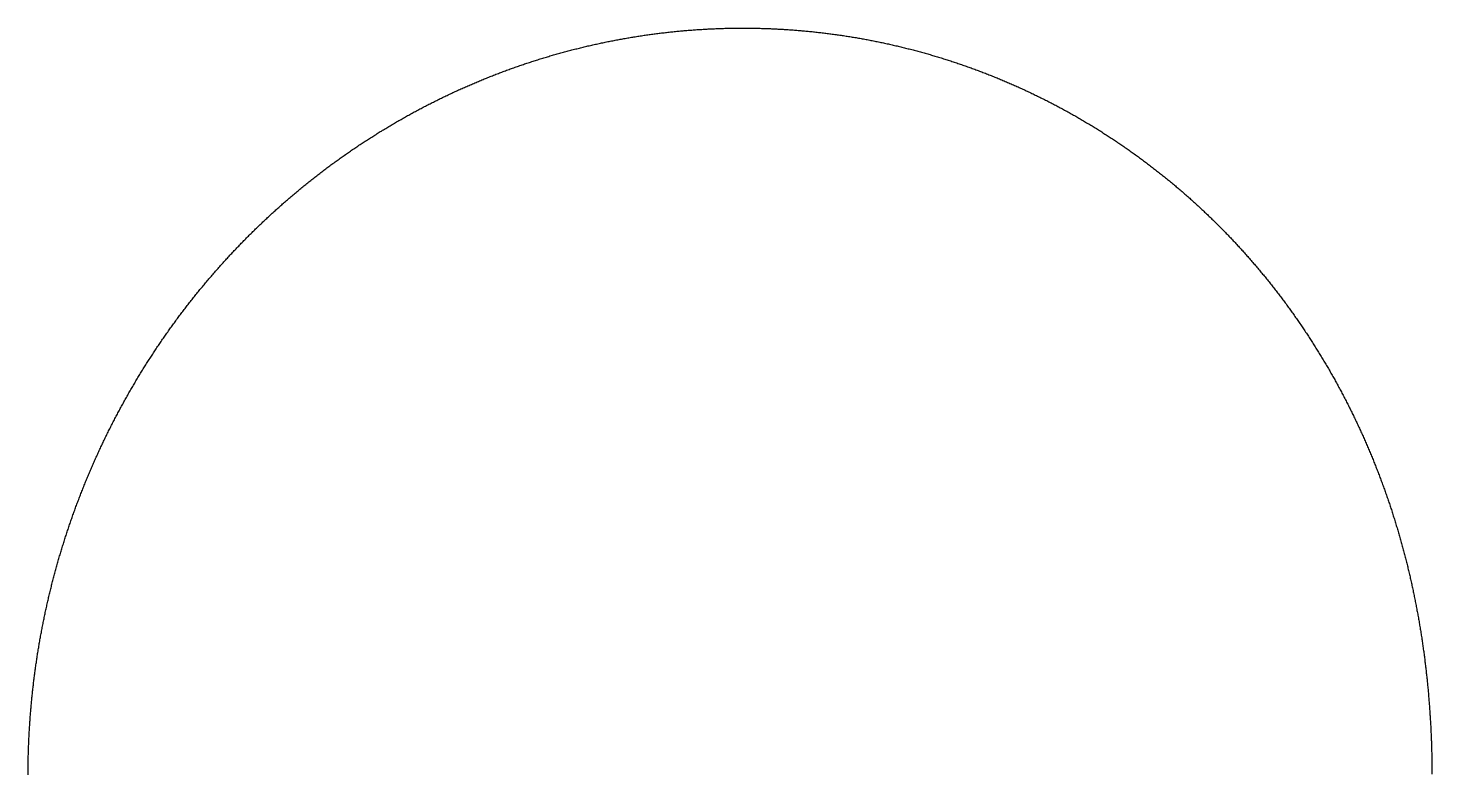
# Model space of a CAD drawing. Header units: metres. Extents: x -294 to 245, y -286 to 287.
# Drawn here: x -294 to 245, y 0 to 287 of the extents above; entities that cross this region are included whole.
import ezdxf

# ---------------------------------------------------------------- set-up
doc = ezdxf.new("R2010")
doc.units = ezdxf.units.M

msp = doc.modelspace()

# ---------------------------------------------------------------- linework, layer by layer
msp.add_lwpolyline([(-294.05, 0.12), (-294.05, 0.61), (-294.05, 1.09), (-294.05, 1.58), (-294.04, 2.07), (-294.04, 2.55), (-294.04, 3.04), (-294.03, 3.53), (-294.02, 4.01), (-294.02, 4.5), (-294.01, 4.99), (-294, 5.47), (-293.99, 5.96), (-293.98, 6.45), (-293.97, 6.93), (-293.96, 7.42), (-293.94, 7.91), (-293.93, 8.39), (-293.92, 8.88), (-293.9, 9.37), (-293.89, 9.85), (-293.87, 10.34), (-293.85, 10.83), (-293.83, 11.31), (-293.81, 11.8), (-293.79, 12.28), (-293.77, 12.77), (-293.75, 13.26), (-293.73, 13.74), (-293.71, 14.23), (-293.68, 14.72), (-293.66, 15.2), (-293.63, 15.69), (-293.61, 16.17), (-293.58, 16.66), (-293.55, 17.15), (-293.52, 17.63), (-293.49, 18.12), (-293.46, 18.6), (-293.43, 19.09), (-293.4, 19.57), (-293.37, 20.06), (-293.34, 20.55), (-293.3, 21.03), (-293.27, 21.52), (-293.23, 22), (-293.2, 22.49), (-293.16, 22.97), (-293.12, 23.46), (-293.08, 23.94), (-293.04, 24.43), (-293, 24.91), (-292.96, 25.4), (-292.92, 25.88), (-292.88, 26.37), (-292.83, 26.85), (-292.79, 27.34), (-292.74, 27.82), (-292.7, 28.31), (-292.65, 28.79), (-292.6, 29.28), (-292.55, 29.76), (-292.51, 30.24), (-292.46, 30.73), (-292.41, 31.21), (-292.35, 31.7), (-292.3, 32.18), (-292.25, 32.66), (-292.19, 33.15), (-292.14, 33.63), (-292.08, 34.11), (-292.03, 34.6), (-291.97, 35.08), (-291.91, 35.56), (-291.86, 36.05), (-291.8, 36.53), (-291.74, 37.01), (-291.68, 37.5), (-291.61, 37.98), (-291.55, 38.46), (-291.49, 38.94), (-291.42, 39.43), (-291.36, 39.91), (-291.29, 40.39), (-291.23, 40.87), (-291.16, 41.36), (-291.09, 41.84), (-291.02, 42.32), (-290.95, 42.8), (-290.88, 43.28), (-290.81, 43.76), (-290.74, 44.25), (-290.67, 44.73), (-290.59, 45.21), (-290.52, 45.69), (-290.45, 46.17), (-290.37, 46.65), (-290.29, 47.13), (-290.22, 47.61), (-290.14, 48.09), (-290.06, 48.57), (-289.98, 49.05), (-289.9, 49.53), (-289.82, 50.01), (-289.74, 50.49), (-289.65, 50.97), (-289.57, 51.45), (-289.48, 51.93), (-289.4, 52.41), (-289.31, 52.89), (-289.23, 53.37), (-289.14, 53.85), (-289.05, 54.33), (-288.96, 54.8), (-288.87, 55.28), (-288.78, 55.76), (-288.69, 56.24), (-288.6, 56.72), (-288.5, 57.19), (-288.41, 57.67), (-288.32, 58.15), (-288.22, 58.63), (-288.13, 59.1), (-288.03, 59.58), (-287.93, 60.06), (-287.83, 60.53), (-287.73, 61.01), (-287.63, 61.49), (-287.53, 61.96), (-287.43, 62.44), (-287.33, 62.92), (-287.23, 63.39), (-287.12, 63.87), (-287.02, 64.34), (-286.91, 64.82), (-286.81, 65.29), (-286.7, 65.77), (-286.59, 66.24), (-286.48, 66.72), (-286.37, 67.19), (-286.26, 67.66), (-286.15, 68.14), (-286.04, 68.61), (-285.93, 69.09), (-285.81, 69.56), (-285.7, 70.03), (-285.59, 70.51), (-285.47, 70.98), (-285.35, 71.45), (-285.24, 71.92), (-285.12, 72.4), (-285, 72.87), (-284.88, 73.34), (-284.76, 73.81), (-284.64, 74.28), (-284.52, 74.75), (-284.4, 75.22), (-284.27, 75.7), (-284.15, 76.17), (-284.03, 76.64), (-283.9, 77.11), (-283.77, 77.58), (-283.65, 78.05), (-283.52, 78.52), (-283.39, 78.99), (-283.26, 79.46), (-283.13, 79.92), (-283, 80.39), (-282.87, 80.86), (-282.74, 81.33), (-282.6, 81.8), (-282.47, 82.27), (-282.34, 82.73), (-282.2, 83.2), (-282.06, 83.67), (-281.93, 84.14), (-281.79, 84.6), (-281.65, 85.07), (-281.51, 85.54), (-281.37, 86), (-281.23, 86.47), (-281.09, 86.93), (-280.95, 87.4), (-280.8, 87.86), (-280.66, 88.33), (-280.51, 88.79), (-280.37, 89.26), (-280.22, 89.72), (-280.07, 90.19), (-279.93, 90.65), (-279.78, 91.11), (-279.63, 91.58), (-279.48, 92.04), (-279.33, 92.5), (-279.18, 92.96), (-279.02, 93.43), (-278.87, 93.89), (-278.72, 94.35), (-278.56, 94.81), (-278.41, 95.27), (-278.25, 95.73), (-278.09, 96.19), (-277.94, 96.65), (-277.78, 97.11), (-277.62, 97.57), (-277.46, 98.03), (-277.3, 98.49), (-277.14, 98.95), (-276.97, 99.41), (-276.81, 99.87), (-276.65, 100.33), (-276.48, 100.79), (-276.32, 101.24), (-276.15, 101.7), (-275.98, 102.16), (-275.82, 102.62), (-275.65, 103.07), (-275.48, 103.53), (-275.31, 103.99), (-275.14, 104.44), (-274.97, 104.9), (-274.79, 105.35), (-274.62, 105.81), (-274.45, 106.26), (-274.27, 106.72), (-274.1, 107.17), (-273.92, 107.62), (-273.75, 108.08), (-273.57, 108.53), (-273.39, 108.98), (-273.21, 109.44), (-273.03, 109.89), (-272.85, 110.34), (-272.67, 110.79), (-272.49, 111.24), (-272.31, 111.7), (-272.12, 112.15), (-271.94, 112.6), (-271.76, 113.05), (-271.57, 113.5), (-271.39, 113.95), (-271.2, 114.4), (-271.01, 114.85), (-270.82, 115.3), (-270.63, 115.74), (-270.44, 116.19), (-270.25, 116.64), (-270.06, 117.09), (-269.87, 117.53), (-269.68, 117.98), (-269.48, 118.43), (-269.29, 118.87), (-269.09, 119.32), (-268.9, 119.77), (-268.7, 120.21), (-268.51, 120.66), (-268.31, 121.1), (-268.11, 121.55), (-267.91, 121.99), (-267.71, 122.43), (-267.51, 122.88), (-267.3, 123.32), (-267.1, 123.76), (-266.9, 124.2), (-266.69, 124.64), (-266.49, 125.09), (-266.28, 125.53), (-266.08, 125.97), (-265.87, 126.41), (-265.66, 126.85), (-265.45, 127.29), (-265.24, 127.73), (-265.03, 128.17), (-264.82, 128.6), (-264.61, 129.04), (-264.4, 129.48), (-264.18, 129.92), (-263.97, 130.36), (-263.76, 130.79), (-263.54, 131.23), (-263.33, 131.67), (-263.11, 132.1), (-262.89, 132.54), (-262.67, 132.97), (-262.45, 133.41), (-262.24, 133.84), (-262.02, 134.28), (-261.79, 134.71), (-261.57, 135.14), (-261.35, 135.58), (-261.13, 136.01), (-260.9, 136.44), (-260.68, 136.87), (-260.45, 137.3), (-260.23, 137.73), (-260, 138.16), (-259.77, 138.6), (-259.55, 139.03), (-259.32, 139.45), (-259.09, 139.88), (-258.86, 140.31), (-258.63, 140.74), (-258.39, 141.17), (-258.16, 141.6), (-257.93, 142.02), (-257.69, 142.45), (-257.46, 142.88), (-257.22, 143.3), (-256.99, 143.73), (-256.75, 144.15), (-256.51, 144.58), (-256.28, 145), (-256.04, 145.43), (-255.8, 145.85), (-255.56, 146.27), (-255.32, 146.7), (-255.07, 147.12), (-254.83, 147.54), (-254.59, 147.96), (-254.34, 148.38), (-254.1, 148.81), (-253.86, 149.23), (-253.61, 149.65), (-253.36, 150.07), (-253.12, 150.48), (-252.87, 150.9), (-252.62, 151.32), (-252.37, 151.74), (-252.12, 152.16), (-251.87, 152.57), (-251.62, 152.99), (-251.36, 153.41), (-251.11, 153.82), (-250.86, 154.24), (-250.6, 154.65), (-250.35, 155.07), (-250.09, 155.48), (-249.84, 155.9), (-249.58, 156.31), (-249.32, 156.72), (-249.06, 157.13), (-248.8, 157.55), (-248.54, 157.96), (-248.28, 158.37), (-248.02, 158.78), (-247.76, 159.19), (-247.5, 159.6), (-247.23, 160.01), (-246.97, 160.42), (-246.71, 160.83), (-246.44, 161.23), (-246.17, 161.64), (-245.91, 162.05), (-245.64, 162.45), (-245.37, 162.86), (-245.1, 163.27), (-244.83, 163.67), (-244.56, 164.08), (-244.29, 164.48), (-244.02, 164.88), (-243.75, 165.29), (-243.47, 165.69), (-243.2, 166.09), (-242.93, 166.5), (-242.65, 166.9), (-242.37, 167.3), (-242.1, 167.7), (-241.82, 168.1), (-241.54, 168.5), (-241.26, 168.9), (-240.99, 169.3), (-240.71, 169.69), (-240.42, 170.09), (-240.14, 170.49), (-239.86, 170.89), (-239.58, 171.28), (-239.3, 171.68), (-239.01, 172.07), (-238.73, 172.47), (-238.44, 172.86), (-238.16, 173.26), (-237.87, 173.65), (-237.58, 174.04), (-237.3, 174.44), (-237.01, 174.83), (-236.72, 175.22), (-236.43, 175.61), (-236.14, 176), (-235.85, 176.39), (-235.55, 176.78), (-235.26, 177.17), (-234.97, 177.56), (-234.68, 177.95), (-234.38, 178.33), (-234.09, 178.72), (-233.79, 179.11), (-233.49, 179.49), (-233.2, 179.88), (-232.9, 180.26), (-232.6, 180.65), (-232.3, 181.03), (-232, 181.41), (-231.7, 181.8), (-231.4, 182.18), (-231.1, 182.56), (-230.79, 182.94), (-230.49, 183.32), (-230.19, 183.7), (-229.88, 184.08), (-229.58, 184.46), (-229.27, 184.84), (-228.97, 185.22), (-228.66, 185.6), (-228.35, 185.97), (-228.04, 186.35), (-227.73, 186.73), (-227.42, 187.1), (-227.11, 187.48), (-226.8, 187.85), (-226.49, 188.23), (-226.18, 188.6), (-225.87, 188.97), (-225.55, 189.35), (-225.24, 189.72), (-224.93, 190.09), (-224.61, 190.46), (-224.29, 190.83), (-223.98, 191.2), (-223.66, 191.57), (-223.34, 191.94), (-223.02, 192.31), (-222.7, 192.67), (-222.39, 193.04), (-222.06, 193.41), (-221.74, 193.77), (-221.42, 194.14), (-221.1, 194.5), (-220.78, 194.87), (-220.45, 195.23), (-220.13, 195.59), (-219.8, 195.96), (-219.48, 196.32), (-219.15, 196.68), (-218.83, 197.04), (-218.5, 197.4), (-218.17, 197.76), (-217.84, 198.12), (-217.51, 198.48), (-217.18, 198.84), (-216.85, 199.19), (-216.52, 199.55), (-216.19, 199.91), (-215.86, 200.26), (-215.53, 200.62), (-215.19, 200.97), (-214.86, 201.33), (-214.52, 201.68), (-214.19, 202.03), (-213.85, 202.38), (-213.52, 202.74), (-213.18, 203.09), (-212.84, 203.44), (-212.5, 203.79), (-212.17, 204.14), (-211.83, 204.49), (-211.49, 204.83), (-211.15, 205.18), (-210.8, 205.53), (-210.46, 205.87), (-210.12, 206.22), (-209.78, 206.57), (-209.43, 206.91), (-209.09, 207.25), (-208.74, 207.6), (-208.4, 207.94), (-208.05, 208.28), (-207.71, 208.62), (-207.36, 208.97), (-207.01, 209.31), (-206.66, 209.65), (-206.31, 209.98), (-205.96, 210.32), (-205.61, 210.66), (-205.26, 211), (-204.91, 211.34), (-204.56, 211.67), (-204.21, 212.01), (-203.85, 212.34), (-203.5, 212.68), (-203.15, 213.01), (-202.79, 213.34), (-202.43, 213.68), (-202.08, 214.01), (-201.72, 214.34), (-201.36, 214.67), (-201.01, 215), (-200.65, 215.33), (-200.29, 215.66), (-199.93, 215.99), (-199.57, 216.31), (-199.21, 216.64), (-198.85, 216.97), (-198.49, 217.29), (-198.12, 217.62), (-197.76, 217.94), (-197.4, 218.27), (-197.03, 218.59), (-196.67, 218.91), (-196.3, 219.23), (-195.94, 219.55), (-195.57, 219.87), (-195.21, 220.19), (-194.84, 220.51), (-194.47, 220.83), (-194.1, 221.15), (-193.73, 221.47), (-193.36, 221.78), (-192.99, 222.1), (-192.62, 222.42), (-192.25, 222.73), (-191.88, 223.04), (-191.51, 223.36), (-191.13, 223.67), (-190.76, 223.98), (-190.39, 224.29), (-190.01, 224.6), (-189.64, 224.91), (-189.26, 225.22), (-188.88, 225.53), (-188.51, 225.84), (-188.13, 226.15), (-187.75, 226.45), (-187.37, 226.76), (-187, 227.07), (-186.62, 227.37), (-186.24, 227.68), (-185.86, 227.98), (-185.47, 228.28), (-185.09, 228.58), (-184.71, 228.89), (-184.33, 229.19), (-183.95, 229.49), (-183.56, 229.79), (-183.18, 230.09), (-182.79, 230.38), (-182.41, 230.68), (-182.02, 230.98), (-181.64, 231.27), (-181.25, 231.57), (-180.86, 231.86), (-180.47, 232.16), (-180.09, 232.45), (-179.7, 232.74), (-179.31, 233.04), (-178.92, 233.33), (-178.53, 233.62), (-178.14, 233.91), (-177.74, 234.2), (-177.35, 234.48), (-176.96, 234.77), (-176.57, 235.06), (-176.17, 235.35), (-175.78, 235.63), (-175.38, 235.92), (-174.99, 236.2), (-174.59, 236.48), (-174.2, 236.77), (-173.8, 237.05), (-173.4, 237.33), (-173.01, 237.61), (-172.61, 237.89), (-172.21, 238.17), (-171.81, 238.45), (-171.41, 238.73), (-171.01, 239.01), (-170.61, 239.28), (-170.21, 239.56), (-169.81, 239.83), (-169.41, 240.11), (-169, 240.38), (-168.6, 240.65), (-168.2, 240.93), (-167.79, 241.2), (-167.39, 241.47), (-166.98, 241.74), (-166.58, 242.01), (-166.17, 242.28), (-165.77, 242.54), (-165.36, 242.81), (-164.95, 243.08), (-164.55, 243.34), (-164.14, 243.61), (-163.73, 243.87), (-163.32, 244.14), (-162.91, 244.4), (-162.5, 244.66), (-162.09, 244.92), (-161.68, 245.18), (-161.27, 245.44), (-160.85, 245.7), (-160.44, 245.96), (-160.03, 246.22), (-159.62, 246.48), (-159.2, 246.73), (-158.79, 246.99), (-158.37, 247.24), (-157.96, 247.5), (-157.54, 247.75), (-157.13, 248), (-156.71, 248.25), (-156.29, 248.51), (-155.88, 248.76), (-155.46, 249.01), (-155.04, 249.25), (-154.62, 249.5), (-154.2, 249.75), (-153.78, 250), (-153.36, 250.24), (-152.94, 250.49), (-152.52, 250.73), (-152.1, 250.97), (-151.68, 251.22), (-151.25, 251.46), (-150.83, 251.7), (-150.41, 251.94), (-149.98, 252.18), (-149.56, 252.42), (-149.14, 252.66), (-148.71, 252.9), (-148.29, 253.13), (-147.86, 253.37), (-147.43, 253.6), (-147.01, 253.84), (-146.58, 254.07), (-146.15, 254.3), (-145.73, 254.54), (-145.3, 254.77), (-144.87, 255), (-144.44, 255.23), (-144.01, 255.46), (-143.58, 255.69), (-143.15, 255.91), (-142.72, 256.14), (-142.29, 256.37), (-141.86, 256.59), (-141.43, 256.82), (-140.99, 257.04), (-140.56, 257.26), (-140.13, 257.48), (-139.69, 257.7), (-139.26, 257.92), (-138.82, 258.14), (-138.39, 258.36), (-137.96, 258.58), (-137.52, 258.8), (-137.08, 259.01), (-136.65, 259.23), (-136.21, 259.45), (-135.77, 259.66), (-135.34, 259.87), (-134.9, 260.09), (-134.46, 260.3), (-134.02, 260.51), (-133.58, 260.72), (-133.14, 260.93), (-132.7, 261.14), (-132.26, 261.34), (-131.82, 261.55), (-131.38, 261.76), (-130.94, 261.96), (-130.5, 262.17), (-130.06, 262.37), (-129.61, 262.57), (-129.17, 262.78), (-128.73, 262.98), (-128.29, 263.18), (-127.84, 263.38), (-127.4, 263.58), (-126.95, 263.78), (-126.51, 263.97), (-126.06, 264.17), (-125.62, 264.37), (-125.17, 264.56), (-124.73, 264.76), (-124.28, 264.95), (-123.83, 265.14), (-123.38, 265.33), (-122.94, 265.52), (-122.49, 265.71), (-122.04, 265.9), (-121.59, 266.09), (-121.14, 266.28), (-120.69, 266.47), (-120.24, 266.65), (-119.79, 266.84), (-119.34, 267.02), (-118.89, 267.2), (-118.44, 267.39), (-117.99, 267.57), (-117.54, 267.75), (-117.09, 267.93), (-116.63, 268.11), (-116.18, 268.29), (-115.73, 268.47), (-115.27, 268.64), (-114.82, 268.82), (-114.37, 269), (-113.91, 269.17), (-113.46, 269.34), (-113, 269.52), (-112.55, 269.69), (-112.09, 269.86), (-111.64, 270.03), (-111.18, 270.2), (-110.72, 270.37), (-110.27, 270.54), (-109.81, 270.71), (-109.35, 270.87), (-108.89, 271.04), (-108.44, 271.2), (-107.98, 271.37), (-107.52, 271.53), (-107.06, 271.69), (-106.6, 271.85), (-106.14, 272.01), (-105.68, 272.17), (-105.22, 272.33), (-104.76, 272.49), (-104.3, 272.65), (-103.84, 272.8), (-103.38, 272.96), (-102.92, 273.11), (-102.46, 273.27), (-101.99, 273.42), (-101.53, 273.57), (-101.07, 273.72), (-100.61, 273.87), (-100.14, 274.02), (-99.68, 274.17), (-99.21, 274.32), (-98.75, 274.47), (-98.29, 274.61), (-97.82, 274.76), (-97.36, 274.9), (-96.89, 275.05), (-96.43, 275.19), (-95.96, 275.33), (-95.5, 275.47), (-95.03, 275.61), (-94.56, 275.75), (-94.1, 275.89), (-93.63, 276.03), (-93.16, 276.16), (-92.7, 276.3), (-92.23, 276.44), (-91.76, 276.57), (-91.29, 276.7), (-90.82, 276.84), (-90.36, 276.97), (-89.89, 277.1), (-89.42, 277.23), (-88.95, 277.36), (-88.48, 277.49), (-88.01, 277.61), (-87.54, 277.74), (-87.07, 277.87), (-86.6, 277.99), (-86.13, 278.12), (-85.66, 278.24), (-85.19, 278.36), (-84.71, 278.48), (-84.24, 278.6), (-83.77, 278.72), (-83.3, 278.84), (-82.83, 278.96), (-82.35, 279.08), (-81.88, 279.19), (-81.41, 279.31), (-80.94, 279.42), (-80.46, 279.54), (-79.99, 279.65), (-79.52, 279.76), (-79.04, 279.87), (-78.57, 279.98), (-78.09, 280.09), (-77.62, 280.2), (-77.14, 280.31), (-76.67, 280.41), (-76.19, 280.52), (-75.72, 280.62), (-75.24, 280.73), (-74.77, 280.83), (-74.29, 280.93), (-73.82, 281.03), (-73.34, 281.14), (-72.86, 281.23), (-72.39, 281.33), (-71.91, 281.43), (-71.43, 281.53), (-70.96, 281.62), (-70.48, 281.72), (-70, 281.81), (-69.52, 281.91), (-69.05, 282), (-68.57, 282.09), (-68.09, 282.18), (-67.61, 282.27), (-67.13, 282.36), (-66.65, 282.45), (-66.18, 282.54), (-65.7, 282.62), (-65.22, 282.71), (-64.74, 282.79), (-64.26, 282.88), (-63.78, 282.96), (-63.3, 283.04), (-62.82, 283.12), (-62.34, 283.2), (-61.86, 283.28), (-61.38, 283.36), (-60.9, 283.44), (-60.42, 283.51), (-59.94, 283.59), (-59.46, 283.67), (-58.97, 283.74), (-58.49, 283.81), (-58.01, 283.88), (-57.53, 283.96), (-57.05, 284.03), (-56.57, 284.1), (-56.09, 284.16), (-55.6, 284.23), (-55.12, 284.3), (-54.64, 284.37), (-54.16, 284.43), (-53.67, 284.49), (-53.19, 284.56), (-52.71, 284.62), (-52.23, 284.68), (-51.74, 284.74), (-51.26, 284.8), (-50.78, 284.86), (-50.29, 284.92), (-49.81, 284.98), (-49.33, 285.03), (-48.84, 285.09), (-48.36, 285.14), (-47.88, 285.2), (-47.39, 285.25), (-46.91, 285.3), (-46.42, 285.35), (-45.94, 285.4), (-45.46, 285.45), (-44.97, 285.5), (-44.49, 285.54), (-44, 285.59), (-43.52, 285.63), (-43.03, 285.68), (-42.55, 285.72), (-42.06, 285.76), (-41.58, 285.81), (-41.09, 285.85), (-40.61, 285.89), (-40.12, 285.93), (-39.64, 285.96), (-39.15, 286), (-38.67, 286.04), (-38.18, 286.07), (-37.7, 286.11), (-37.21, 286.14), (-36.73, 286.17), (-36.24, 286.2), (-35.75, 286.23), (-35.27, 286.26), (-34.78, 286.29), (-34.3, 286.32), (-33.81, 286.35), (-33.32, 286.37), (-32.84, 286.4), (-32.35, 286.42), (-31.87, 286.45), (-31.38, 286.47), (-30.89, 286.49), (-30.41, 286.51), (-29.92, 286.53), (-29.44, 286.55), (-28.95, 286.57), (-28.46, 286.59), (-27.98, 286.6), (-27.49, 286.62), (-27, 286.63), (-26.52, 286.65), (-26.03, 286.66), (-25.54, 286.67), (-25.06, 286.68), (-24.57, 286.69), (-24.08, 286.7), (-23.6, 286.71), (-23.11, 286.72), (-22.62, 286.72), (-22.14, 286.73), (-21.65, 286.73), (-21.16, 286.73), (-20.68, 286.74), (-20.19, 286.74), (-19.7, 286.74), (-19.22, 286.74), (-18.73, 286.74), (-18.24, 286.74), (-17.76, 286.73), (-17.27, 286.73), (-16.78, 286.72), (-16.3, 286.72), (-15.81, 286.71), (-15.32, 286.7), (-14.84, 286.7), (-14.35, 286.69), (-13.86, 286.68), (-13.38, 286.67), (-12.89, 286.65), (-12.4, 286.64), (-11.92, 286.63), (-11.43, 286.61), (-10.94, 286.6), (-10.46, 286.58), (-9.97, 286.56), (-9.49, 286.54), (-9, 286.53), (-8.51, 286.5), (-8.03, 286.48), (-7.54, 286.46), (-7.05, 286.44), (-6.57, 286.41), (-6.08, 286.39), (-5.6, 286.36), (-5.11, 286.34), (-4.62, 286.31), (-4.14, 286.28), (-3.65, 286.25), (-3.17, 286.22), (-2.68, 286.19), (-2.19, 286.16), (-1.71, 286.13), (-1.22, 286.09), (-0.74, 286.06), (-0.25, 286.02), (0.23, 285.98), (0.72, 285.95), (1.2, 285.91), (1.69, 285.87), (2.17, 285.83), (2.66, 285.79), (3.14, 285.74), (3.63, 285.7), (4.11, 285.66), (4.6, 285.61), (5.08, 285.57), (5.57, 285.52), (6.05, 285.47), (6.53, 285.42), (7.02, 285.37), (7.5, 285.32), (7.99, 285.27), (8.47, 285.22), (8.95, 285.17), (9.44, 285.11), (9.92, 285.06), (10.41, 285), (10.89, 284.94), (11.37, 284.89), (11.86, 284.83), (12.34, 284.77), (12.82, 284.71), (13.3, 284.65), (13.79, 284.58), (14.27, 284.52), (14.75, 284.46), (15.23, 284.39), (15.72, 284.33), (16.2, 284.26), (16.68, 284.19), (17.16, 284.12), (17.64, 284.05), (18.13, 283.98), (18.61, 283.91), (19.09, 283.84), (19.57, 283.77), (20.05, 283.69), (20.53, 283.62), (21.01, 283.54), (21.49, 283.47), (21.97, 283.39), (22.45, 283.31), (22.93, 283.23), (23.41, 283.15), (23.89, 283.07), (24.37, 282.99), (24.85, 282.9), (25.33, 282.82), (25.81, 282.73), (26.29, 282.65), (26.77, 282.56), (27.25, 282.47), (27.73, 282.39), (28.21, 282.3), (28.68, 282.21), (29.16, 282.11), (29.64, 282.02), (30.12, 281.93), (30.59, 281.83), (31.07, 281.74), (31.55, 281.64), (32.03, 281.55), (32.5, 281.45), (32.98, 281.35), (33.46, 281.25), (33.93, 281.15), (34.41, 281.05), (34.88, 280.95), (35.36, 280.85), (35.84, 280.74), (36.31, 280.64), (36.79, 280.53), (37.26, 280.42), (37.74, 280.32), (38.21, 280.21), (38.68, 280.1), (39.16, 279.99), (39.63, 279.88), (40.11, 279.77), (40.58, 279.65), (41.05, 279.54), (41.53, 279.43), (42, 279.31), (42.47, 279.19), (42.94, 279.08), (43.42, 278.96), (43.89, 278.84), (44.36, 278.72), (44.83, 278.6), (45.3, 278.48), (45.77, 278.35), (46.24, 278.23), (46.71, 278.11), (47.19, 277.98), (47.66, 277.86), (48.12, 277.73), (48.59, 277.6), (49.06, 277.47), (49.53, 277.34), (50, 277.21), (50.47, 277.08), (50.94, 276.95), (51.41, 276.81), (51.87, 276.68), (52.34, 276.54), (52.81, 276.41), (53.28, 276.27), (53.74, 276.13), (54.21, 276), (54.68, 275.86), (55.14, 275.72), (55.61, 275.57), (56.07, 275.43), (56.54, 275.29), (57, 275.15), (57.47, 275), (57.93, 274.85), (58.4, 274.71), (58.86, 274.56), (59.32, 274.41), (59.79, 274.26), (60.25, 274.11), (60.71, 273.96), (61.18, 273.81), (61.64, 273.66), (62.1, 273.5), (62.56, 273.35), (63.02, 273.19), (63.48, 273.04), (63.94, 272.88), (64.4, 272.72), (64.86, 272.56), (65.32, 272.4), (65.78, 272.24), (66.24, 272.08), (66.7, 271.92), (67.16, 271.76), (67.62, 271.59), (68.08, 271.43), (68.53, 271.26), (68.99, 271.1), (69.45, 270.93), (69.91, 270.76), (70.36, 270.59), (70.82, 270.42), (71.27, 270.25), (71.73, 270.08), (72.18, 269.91), (72.64, 269.73), (73.09, 269.56), (73.55, 269.38), (74, 269.21), (74.45, 269.03), (74.91, 268.85), (75.36, 268.68), (75.81, 268.5), (76.27, 268.32), (76.72, 268.13), (77.17, 267.95), (77.62, 267.77), (78.07, 267.59), (78.52, 267.4), (78.97, 267.22), (79.42, 267.03), (79.87, 266.84), (80.32, 266.65), (80.77, 266.47), (81.22, 266.28), (81.66, 266.08), (82.11, 265.89), (82.56, 265.7), (83, 265.51), (83.45, 265.31), (83.9, 265.12), (84.34, 264.92), (84.79, 264.73), (85.23, 264.53), (85.68, 264.33), (86.12, 264.13), (86.56, 263.93), (87.01, 263.73), (87.45, 263.53), (87.89, 263.33), (88.34, 263.12), (88.78, 262.92), (89.22, 262.71), (89.66, 262.51), (90.1, 262.3), (90.54, 262.1), (90.98, 261.89), (91.42, 261.68), (91.86, 261.47), (92.3, 261.26), (92.74, 261.05), (93.17, 260.83), (93.61, 260.62), (94.05, 260.41), (94.49, 260.19), (94.92, 259.98), (95.36, 259.76), (95.79, 259.54), (96.23, 259.32), (96.66, 259.11), (97.1, 258.89), (97.53, 258.66), (97.97, 258.44), (98.4, 258.22), (98.83, 258), (99.26, 257.77), (99.69, 257.55), (100.13, 257.32), (100.56, 257.1), (100.99, 256.87), (101.42, 256.64), (101.85, 256.41), (102.28, 256.18), (102.71, 255.95), (103.13, 255.72), (103.56, 255.49), (103.99, 255.26), (104.42, 255.02), (104.84, 254.79), (105.27, 254.55), (105.69, 254.32), (106.12, 254.08), (106.54, 253.84), (106.97, 253.61), (107.39, 253.37), (107.82, 253.13), (108.24, 252.88), (108.66, 252.64), (109.08, 252.4), (109.5, 252.16), (109.93, 251.91), (110.35, 251.67), (110.77, 251.42), (111.19, 251.18), (111.6, 250.93), (112.02, 250.68), (112.44, 250.43), (112.86, 250.18), (113.28, 249.93), (113.69, 249.68), (114.11, 249.43), (114.53, 249.18), (114.94, 248.92), (115.36, 248.67), (115.77, 248.41), (116.18, 248.16), (116.6, 247.9), (117.01, 247.64), (117.42, 247.38), (117.84, 247.12), (118.25, 246.86), (118.66, 246.6), (119.07, 246.34), (119.48, 246.08), (119.89, 245.82), (120.3, 245.55), (120.71, 245.29), (121.11, 245.02), (121.52, 244.76), (121.93, 244.49), (122.34, 244.22), (122.74, 243.96), (123.15, 243.69), (123.55, 243.42), (123.96, 243.15), (124.36, 242.87), (124.76, 242.6), (125.17, 242.33), (125.57, 242.06), (125.97, 241.78), (126.37, 241.51), (126.77, 241.23), (127.17, 240.95), (127.57, 240.68), (127.97, 240.4), (128.37, 240.12), (128.77, 239.84), (129.17, 239.56), (129.57, 239.28), (129.96, 239), (130.36, 238.71), (130.75, 238.43), (131.15, 238.15), (131.54, 237.86), (131.94, 237.58), (132.33, 237.29), (132.73, 237), (133.12, 236.71), (133.51, 236.43), (133.9, 236.14), (134.29, 235.85), (134.68, 235.56), (135.07, 235.26), (135.46, 234.97), (135.85, 234.68), (136.24, 234.39), (136.63, 234.09), (137.01, 233.8), (137.4, 233.5), (137.79, 233.2), (138.17, 232.91), (138.56, 232.61), (138.94, 232.31), (139.32, 232.01), (139.71, 231.71), (140.09, 231.41), (140.47, 231.11), (140.85, 230.81), (141.23, 230.5), (141.61, 230.2), (141.99, 229.89), (142.37, 229.59), (142.75, 229.28), (143.13, 228.98), (143.51, 228.67), (143.88, 228.36), (144.26, 228.05), (144.64, 227.74), (145.01, 227.43), (145.39, 227.12), (145.76, 226.81), (146.13, 226.5), (146.51, 226.19), (146.88, 225.87), (147.25, 225.56), (147.62, 225.24), (147.99, 224.93), (148.36, 224.61), (148.73, 224.29), (149.1, 223.98), (149.47, 223.66), (149.83, 223.34), (150.2, 223.02), (150.57, 222.7), (150.93, 222.38), (151.3, 222.06), (151.66, 221.73), (152.03, 221.41), (152.39, 221.09), (152.75, 220.76), (153.12, 220.44), (153.48, 220.11), (153.84, 219.78), (154.2, 219.46), (154.56, 219.13), (154.92, 218.8), (155.27, 218.47), (155.63, 218.14), (155.99, 217.81), (156.35, 217.48), (156.7, 217.15), (157.06, 216.81), (157.41, 216.48), (157.77, 216.15), (158.12, 215.81), (158.47, 215.48), (158.83, 215.14), (159.18, 214.81), (159.53, 214.47), (159.88, 214.13), (160.23, 213.79), (160.58, 213.45), (160.93, 213.11), (161.27, 212.77), (161.62, 212.43), (161.97, 212.09), (162.31, 211.75), (162.66, 211.4), (163, 211.06), (163.35, 210.72), (163.69, 210.37), (164.03, 210.03), (164.38, 209.68), (164.72, 209.33), (165.06, 208.99), (165.4, 208.64), (165.74, 208.29), (166.08, 207.94), (166.42, 207.59), (166.75, 207.24), (167.09, 206.89), (167.43, 206.54), (167.76, 206.18), (168.1, 205.83), (168.43, 205.48), (168.76, 205.12), (169.1, 204.77), (169.43, 204.41), (169.76, 204.06), (170.09, 203.7), (170.42, 203.34), (170.75, 202.98), (171.08, 202.63), (171.41, 202.27), (171.74, 201.91), (172.07, 201.55), (172.39, 201.19), (172.72, 200.82), (173.04, 200.46), (173.37, 200.1), (173.69, 199.74), (174.01, 199.37), (174.34, 199.01), (174.66, 198.64), (174.98, 198.28), (175.3, 197.91), (175.62, 197.54), (175.94, 197.18), (176.26, 196.81), (176.58, 196.44), (176.89, 196.07), (177.21, 195.7), (177.52, 195.33), (177.84, 194.96), (178.15, 194.59), (178.47, 194.21), (178.78, 193.84), (179.09, 193.47), (179.4, 193.09), (179.72, 192.72), (180.03, 192.34), (180.33, 191.97), (180.64, 191.59), (180.95, 191.22), (181.26, 190.84), (181.57, 190.46), (181.87, 190.08), (182.18, 189.7), (182.48, 189.32), (182.79, 188.94), (183.09, 188.56), (183.39, 188.18), (183.69, 187.8), (184, 187.42), (184.3, 187.04), (184.6, 186.65), (184.89, 186.27), (185.19, 185.88), (185.49, 185.5), (185.79, 185.11), (186.08, 184.73), (186.38, 184.34), (186.67, 183.95), (186.97, 183.57), (187.26, 183.18), (187.56, 182.79), (187.85, 182.4), (188.14, 182.01), (188.43, 181.62), (188.72, 181.23), (189.01, 180.84), (189.3, 180.44), (189.59, 180.05), (189.87, 179.66), (190.16, 179.27), (190.44, 178.87), (190.73, 178.48), (191.01, 178.08), (191.3, 177.69), (191.58, 177.29), (191.86, 176.89), (192.14, 176.5), (192.42, 176.1), (192.7, 175.7), (192.98, 175.3), (193.26, 174.9), (193.54, 174.5), (193.82, 174.1), (194.09, 173.7), (194.37, 173.3), (194.64, 172.9), (194.92, 172.5), (195.19, 172.1), (195.46, 171.69), (195.74, 171.29), (196.01, 170.88), (196.28, 170.48), (196.55, 170.08), (196.82, 169.67), (197.09, 169.26), (197.35, 168.86), (197.62, 168.45), (197.89, 168.04), (198.15, 167.63), (198.42, 167.23), (198.68, 166.82), (198.94, 166.41), (199.21, 166), (199.47, 165.59), (199.73, 165.18), (199.99, 164.77), (200.25, 164.35), (200.51, 163.94), (200.77, 163.53), (201.03, 163.12), (201.28, 162.7), (201.54, 162.29), (201.79, 161.88), (202.05, 161.46), (202.3, 161.04), (202.55, 160.63), (202.81, 160.21), (203.06, 159.8), (203.31, 159.38), (203.56, 158.96), (203.81, 158.54), (204.06, 158.12), (204.3, 157.71), (204.55, 157.29), (204.8, 156.87), (205.04, 156.45), (205.29, 156.03), (205.53, 155.6), (205.78, 155.18), (206.02, 154.76), (206.26, 154.34), (206.5, 153.92), (206.74, 153.49), (206.98, 153.07), (207.22, 152.65), (207.46, 152.22), (207.7, 151.8), (207.93, 151.37), (208.17, 150.94), (208.4, 150.52), (208.64, 150.09), (208.87, 149.67), (209.1, 149.24), (209.34, 148.81), (209.57, 148.38), (209.8, 147.95), (210.03, 147.52), (210.26, 147.09), (210.49, 146.66), (210.71, 146.23), (210.94, 145.8), (211.17, 145.37), (211.39, 144.94), (211.62, 144.51), (211.84, 144.08), (212.06, 143.65), (212.28, 143.21), (212.51, 142.78), (212.73, 142.34), (212.95, 141.91), (213.17, 141.48), (213.38, 141.04), (213.6, 140.61), (213.82, 140.17), (214.04, 139.73), (214.25, 139.3), (214.47, 138.86), (214.68, 138.42), (214.89, 137.99), (215.1, 137.55), (215.32, 137.11), (215.53, 136.67), (215.74, 136.23), (215.95, 135.79), (216.15, 135.35), (216.36, 134.91), (216.57, 134.47), (216.78, 134.03), (216.98, 133.59), (217.19, 133.15), (217.39, 132.71), (217.59, 132.26), (217.79, 131.82), (218, 131.38), (218.2, 130.94), (218.4, 130.49), (218.6, 130.05), (218.79, 129.6), (218.99, 129.16), (219.19, 128.71), (219.39, 128.27), (219.58, 127.82), (219.78, 127.38), (219.97, 126.93), (220.16, 126.48), (220.36, 126.04), (220.55, 125.59), (220.74, 125.14), (220.93, 124.69), (221.12, 124.24), (221.31, 123.8), (221.49, 123.35), (221.68, 122.9), (221.87, 122.45), (222.05, 122), (222.24, 121.55), (222.42, 121.1), (222.61, 120.65), (222.79, 120.19), (222.97, 119.74), (223.15, 119.29), (223.33, 118.84), (223.51, 118.39), (223.69, 117.93), (223.87, 117.48), (224.04, 117.03), (224.22, 116.57), (224.4, 116.12), (224.57, 115.67), (224.74, 115.21), (224.92, 114.76), (225.09, 114.3), (225.26, 113.85), (225.43, 113.39), (225.6, 112.93), (225.77, 112.48), (225.94, 112.02), (226.11, 111.56), (226.28, 111.11), (226.44, 110.65), (226.61, 110.19), (226.77, 109.73), (226.94, 109.28), (227.1, 108.82), (227.26, 108.36), (227.42, 107.9), (227.58, 107.44), (227.74, 106.98), (227.9, 106.52), (228.06, 106.06), (228.22, 105.6), (228.38, 105.14), (228.53, 104.68), (228.69, 104.22), (228.84, 103.76), (229, 103.29), (229.15, 102.83), (229.3, 102.37), (229.46, 101.91), (229.61, 101.44), (229.76, 100.98), (229.91, 100.52), (230.05, 100.06), (230.2, 99.59), (230.35, 99.13), (230.5, 98.66), (230.64, 98.2), (230.79, 97.73), (230.93, 97.27), (231.07, 96.8), (231.22, 96.34), (231.36, 95.87), (231.5, 95.41), (231.64, 94.94), (231.78, 94.47), (231.92, 94.01), (232.05, 93.54), (232.19, 93.07), (232.33, 92.61), (232.46, 92.14), (232.6, 91.67), (232.73, 91.2), (232.87, 90.74), (233, 90.27), (233.13, 89.8), (233.26, 89.33), (233.39, 88.86), (233.52, 88.39), (233.65, 87.92), (233.78, 87.45), (233.91, 86.98), (234.03, 86.51), (234.16, 86.04), (234.28, 85.57), (234.41, 85.1), (234.53, 84.63), (234.66, 84.16), (234.78, 83.69), (234.9, 83.22), (235.02, 82.75), (235.14, 82.28), (235.26, 81.8), (235.38, 81.33), (235.49, 80.86), (235.61, 80.39), (235.73, 79.91), (235.84, 79.44), (235.96, 78.97), (236.07, 78.5), (236.18, 78.02), (236.3, 77.55), (236.41, 77.07), (236.52, 76.6), (236.63, 76.13), (236.74, 75.65), (236.84, 75.18), (236.95, 74.7), (237.06, 74.23), (237.17, 73.75), (237.27, 73.28), (237.38, 72.8), (237.48, 72.33), (237.58, 71.85), (237.68, 71.38), (237.79, 70.9), (237.89, 70.42), (237.99, 69.95), (238.09, 69.47), (238.19, 68.99), (238.28, 68.52), (238.38, 68.04), (238.48, 67.56), (238.57, 67.09), (238.67, 66.61), (238.76, 66.13), (238.86, 65.65), (238.95, 65.18), (239.04, 64.7), (239.13, 64.22), (239.22, 63.74), (239.31, 63.26), (239.4, 62.79), (239.49, 62.31), (239.58, 61.83), (239.67, 61.35), (239.75, 60.87), (239.84, 60.39), (239.92, 59.91), (240.01, 59.43), (240.09, 58.95), (240.17, 58.47), (240.25, 57.99), (240.33, 57.51), (240.42, 57.03), (240.5, 56.55), (240.57, 56.07), (240.65, 55.59), (240.73, 55.11), (240.81, 54.63), (240.88, 54.15), (240.96, 53.67), (241.03, 53.19), (241.11, 52.71), (241.18, 52.23), (241.25, 51.75), (241.33, 51.26), (241.4, 50.78), (241.47, 50.3), (241.54, 49.82), (241.61, 49.34), (241.68, 48.86), (241.74, 48.37), (241.81, 47.89), (241.88, 47.41), (241.94, 46.93), (242.01, 46.45), (242.07, 45.96), (242.13, 45.48), (242.2, 45), (242.26, 44.51), (242.32, 44.03), (242.38, 43.55), (242.44, 43.07), (242.5, 42.58), (242.56, 42.1), (242.62, 41.62), (242.67, 41.13), (242.73, 40.65), (242.78, 40.17), (242.84, 39.68), (242.89, 39.2), (242.95, 38.72), (243, 38.23), (243.05, 37.75), (243.1, 37.26), (243.16, 36.78), (243.21, 36.3), (243.25, 35.81), (243.3, 35.33), (243.35, 34.84), (243.4, 34.36), (243.45, 33.87), (243.49, 33.39), (243.54, 32.9), (243.58, 32.42), (243.63, 31.94), (243.67, 31.45), (243.71, 30.97), (243.75, 30.48), (243.79, 30), (243.84, 29.51), (243.88, 29.03), (243.91, 28.54), (243.95, 28.06), (243.99, 27.57), (244.03, 27.08), (244.07, 26.6), (244.1, 26.11), (244.14, 25.63), (244.17, 25.14), (244.2, 24.66), (244.24, 24.17), (244.27, 23.69), (244.3, 23.2), (244.33, 22.72), (244.36, 22.23), (244.39, 21.74), (244.42, 21.26), (244.45, 20.77), (244.48, 20.29), (244.51, 19.8), (244.53, 19.31), (244.56, 18.83), (244.58, 18.34), (244.61, 17.86), (244.63, 17.37), (244.66, 16.88), (244.68, 16.4), (244.7, 15.91), (244.72, 15.42), (244.74, 14.94), (244.76, 14.45), (244.78, 13.97), (244.8, 13.48), (244.82, 12.99), (244.83, 12.51), (244.85, 12.02), (244.87, 11.53), (244.88, 11.05), (244.9, 10.56), (244.91, 10.07), (244.92, 9.59), (244.93, 9.1), (244.95, 8.61), (244.96, 8.13), (244.97, 7.64), (244.98, 7.15), (244.99, 6.67), (245, 6.18), (245, 5.7), (245.01, 5.21), (245.02, 4.72), (245.02, 4.24), (245.03, 3.75), (245.03, 3.26), (245.03, 2.77), (245.04, 2.29), (245.04, 1.8), (245.04, 1.31), (245.04, 0.83), (245.04, 0.34)])

doc.saveas('drawing.dxf')
